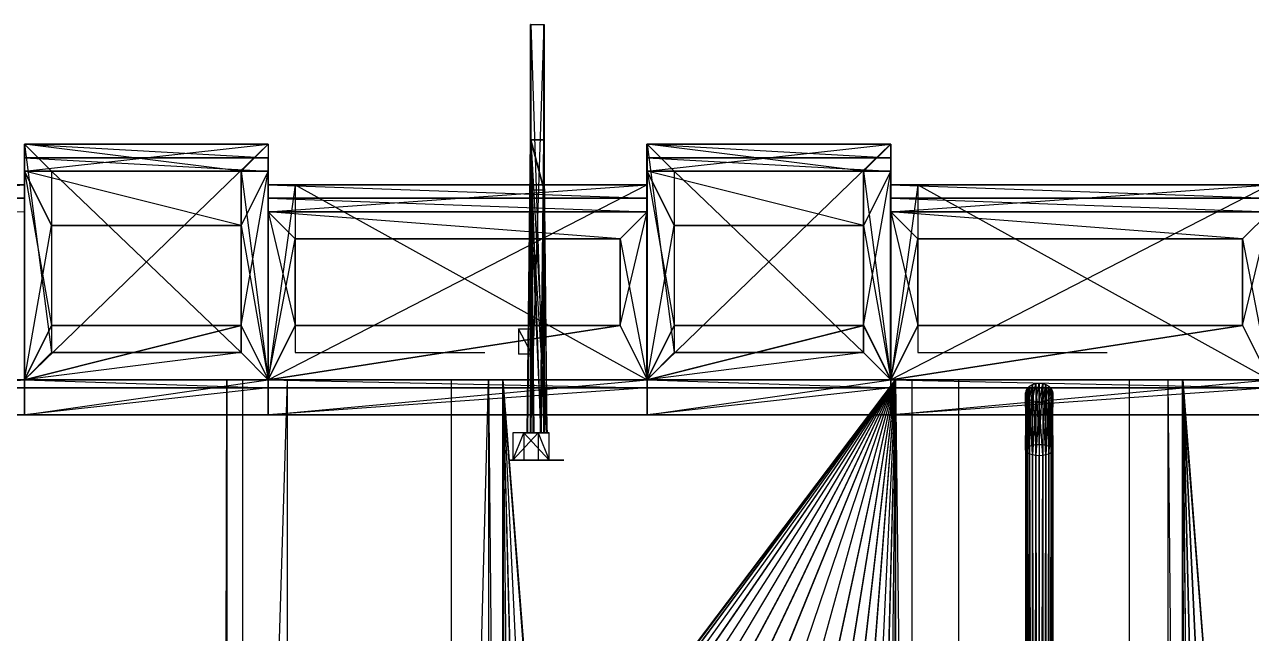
# Model space of a CAD drawing. Extents: x -41 to 47, y -35.8 to 51.3.
# Drawn here: x -25.538 to -21.007, y 45.158 to 47.407 of the extents above; entities that cross this region are included whole.
import ezdxf

# ---------------------------------------------------------------- set-up
doc = ezdxf.new("R2010")
doc.units = 0
doc.header["$MEASUREMENT"] = 0
doc.layers.add('PYDXF', color=8, linetype='CONTINUOUS')

msp = doc.modelspace()

# ---------------------------------------------------------------- linework, layer by layer
at = {"layer": 'PYDXF'}
for p, q in [((-23.6684, 47.4074), (-23.6696, 47.4074)), ((-23.6696, 45.8985), (-23.6696, 47.4074)), ((-23.6696, 45.8985), (-23.6684, 47.4074)), ((-23.6204, 47.4074), (-23.6696, 45.8985)), ((-23.6696, 47.4074), (-23.6204, 47.4074)), ((-23.6684, 47.4074), (-23.6684, 45.8985)), ((-23.6684, 47.4074), (-23.6192, 47.4074)), ((-23.6684, 47.4074), (-23.6192, 45.8985)), ((-23.6684, 47.4074), (-23.6204, 47.4074)), ((-23.6204, 45.8985), (-23.6204, 47.4074)), ((-23.6204, 47.4074), (-23.6192, 47.4074)), ((-23.6204, 47.4074), (-23.6192, 45.8985)), ((-23.6192, 47.4074), (-23.6192, 45.8985)), ((-23.6813, 45.8985), (-23.6696, 46.9818)), ((-23.6795, 45.8985), (-23.6696, 46.9818)), ((-23.6696, 46.9818), (-23.6204, 46.9818)), ((-23.6696, 46.9818), (-23.6696, 46.7956)), ((-23.6696, 46.9818), (-23.6204, 46.7956)), ((-23.6696, 46.9818), (-23.6322, 45.8985)), ((-23.6683, 46.9818), (-23.6683, 46.7956)), ((-23.6683, 46.9818), (-23.6191, 46.7956)), ((-23.6191, 46.9818), (-23.6683, 46.9818)), ((-23.6683, 46.9818), (-23.6572, 45.8985)), ((-23.6683, 46.9818), (-23.608, 45.8985)), ((-23.659, 45.8985), (-23.6683, 46.9818)), ((-23.6322, 45.8985), (-23.6204, 46.9818)), ((-23.6204, 46.7956), (-23.6204, 46.9818)), ((-23.6191, 46.9818), (-23.6191, 46.7956)), ((-23.608, 45.8985), (-23.6191, 46.9818)), ((-24.6385, 46.9654), (-25.5381, 46.9654)), ((-25.5381, 46.0954), (-24.6385, 46.9654)), ((-24.6381, 46.9654), (-25.5376, 46.9654)), ((-25.5375, 46.9654), (-25.5376, 46.9154)), ((-25.5376, 46.8654), (-25.5376, 46.9654)), ((-25.5376, 46.8654), (-24.6381, 46.9654)), ((-25.5376, 46.9654), (-25.4377, 46.1954)), ((-24.7381, 46.8654), (-25.5376, 46.9654)), ((-25.5376, 46.9654), (-24.6381, 46.9654)), ((-25.5376, 46.9654), (-25.4377, 46.8654)), ((-24.6385, 46.9654), (-25.5376, 46.9654)), ((-25.5376, 46.9154), (-25.5376, 46.9654)), ((-25.5375, 46.9654), (-24.638, 46.9654)), ((-25.5375, 46.9654), (-24.638, 46.9154)), ((-24.6381, 46.9654), (-24.7381, 46.8654)), ((-24.6385, 46.9654), (-24.6385, 46.0954)), ((-24.6385, 46.9654), (-24.6381, 46.9654)), ((-24.6385, 46.9654), (-24.6381, 46.0954)), ((-24.6381, 46.9654), (-24.6381, 46.8654)), ((-24.6381, 46.9654), (-24.6381, 46.0954)), ((-24.638, 46.9654), (-24.638, 46.9154)), ((-22.3398, 46.9654), (-23.2393, 46.9654)), ((-23.2393, 46.0954), (-23.2393, 46.9654)), ((-23.2393, 46.0954), (-22.3398, 46.9654)), ((-23.2389, 46.9654), (-23.2393, 46.0954)), ((-23.2393, 46.9654), (-23.2389, 46.9654)), ((-22.3393, 46.9654), (-23.2389, 46.9654)), ((-23.2389, 46.9654), (-23.1389, 46.1954)), ((-22.4393, 46.8654), (-23.2389, 46.9654)), ((-23.2389, 46.9654), (-22.3394, 46.9654)), ((-23.2389, 46.9654), (-23.2389, 46.0954)), ((-23.2389, 46.9654), (-23.1389, 46.8654)), ((-22.3398, 46.9654), (-23.2389, 46.9654)), ((-23.2389, 46.9654), (-23.2389, 46.8654)), ((-23.2389, 46.8654), (-22.3393, 46.9654)), ((-23.2388, 46.9154), (-23.2389, 46.9654)), ((-23.2388, 46.9654), (-23.2388, 46.9154)), ((-23.2388, 46.9654), (-22.3393, 46.9654)), ((-23.2388, 46.9654), (-22.3393, 46.9154)), ((-22.3394, 46.9654), (-22.4393, 46.8654)), ((-22.3398, 46.9654), (-22.3398, 46.0954)), ((-22.3398, 46.9654), (-22.3394, 46.9654)), ((-22.3398, 46.9654), (-22.3394, 46.0954)), ((-22.3394, 46.9654), (-22.3394, 46.0954)), ((-22.3393, 46.9654), (-22.3393, 46.9154)), ((-22.3393, 46.9654), (-22.3393, 46.8654)), ((-25.5376, 46.9154), (-24.638, 46.8654)), ((-25.5376, 46.9154), (-24.638, 46.9154)), ((-25.5376, 46.9154), (-25.5376, 46.8654)), ((-24.638, 46.9154), (-25.5375, 46.9154)), ((-24.638, 46.8654), (-24.638, 46.9154)), ((-23.2388, 46.9154), (-22.3393, 46.8654)), ((-23.2388, 46.9154), (-22.3393, 46.9154)), ((-23.2388, 46.9154), (-23.2388, 46.8654)), ((-22.3393, 46.9154), (-23.2388, 46.9154)), ((-22.3393, 46.8654), (-22.3393, 46.9154)), ((-25.5376, 46.8654), (-24.6381, 46.8654)), ((-24.6381, 46.8654), (-25.5376, 46.8654)), ((-25.4377, 46.6654), (-25.5376, 46.8654)), ((-25.5376, 46.8654), (-25.5376, 46.0954)), ((-25.5376, 46.8654), (-25.4376, 46.2954)), ((-25.5376, 46.8654), (-25.4376, 46.6654)), ((-24.738, 46.6654), (-25.5376, 46.8654)), ((-25.5376, 46.0954), (-25.5376, 46.8654)), ((-25.4377, 46.8654), (-24.7381, 46.1954)), ((-25.4377, 46.8654), (-24.7381, 46.8654)), ((-25.4377, 46.8654), (-25.4377, 46.1954)), ((-24.7381, 46.8654), (-25.4377, 46.8654)), ((-24.7381, 46.1954), (-24.7381, 46.8654)), ((-24.7381, 46.8654), (-24.7381, 46.1954)), ((-24.7381, 46.8654), (-24.6381, 46.0954)), ((-24.6381, 46.8654), (-24.738, 46.6654)), ((-24.738, 46.2954), (-24.6381, 46.8654)), ((-24.6381, 46.8654), (-24.6381, 46.0954)), ((-24.6381, 46.0954), (-24.6381, 46.8654)), ((-23.2389, 46.8654), (-22.3393, 46.8654)), ((-23.1389, 46.6654), (-23.2389, 46.8654)), ((-22.4393, 46.6654), (-23.2389, 46.8654)), ((-23.2389, 46.0954), (-23.2389, 46.8654)), ((-22.3393, 46.8654), (-23.2388, 46.8654)), ((-23.2388, 46.8654), (-23.2388, 46.0954)), ((-23.2388, 46.8654), (-23.1389, 46.2954)), ((-23.2388, 46.8654), (-23.1389, 46.6654)), ((-23.1389, 46.8654), (-22.4393, 46.1954)), ((-23.1389, 46.8654), (-22.4393, 46.8654)), ((-23.1389, 46.8654), (-23.1389, 46.1954)), ((-22.4393, 46.8654), (-23.1389, 46.8654)), ((-22.4393, 46.1954), (-22.4393, 46.8654)), ((-22.4393, 46.8654), (-22.4393, 46.1954)), ((-22.4393, 46.8654), (-22.3394, 46.0954)), ((-22.3393, 46.8654), (-22.4393, 46.6654)), ((-22.4393, 46.2954), (-22.3393, 46.8654)), ((-22.3393, 46.8654), (-22.3393, 46.0954)), ((-22.3393, 46.0954), (-22.3393, 46.8654)), ((-25.5376, 46.8154), (-26.9369, 46.8154)), ((-26.9369, 46.7154), (-25.5376, 46.8154)), ((-26.9368, 46.8154), (-25.5375, 46.8154)), ((-26.9368, 46.8154), (-25.5375, 46.7654)), ((-25.5376, 46.8154), (-25.5376, 46.7154)), ((-25.5375, 46.8154), (-25.5375, 46.7654)), ((-23.2393, 46.8154), (-24.6385, 46.8154)), ((-24.6385, 46.0954), (-24.6385, 46.8154)), ((-24.6385, 46.0954), (-23.2393, 46.8154)), ((-24.6385, 46.8154), (-24.6381, 46.8154)), ((-24.6381, 46.8154), (-24.6385, 46.0954)), ((-23.2388, 46.8154), (-24.6381, 46.8154)), ((-24.6381, 46.7154), (-24.6381, 46.8154)), ((-24.6381, 46.7154), (-23.2388, 46.8154)), ((-24.638, 46.7654), (-24.6381, 46.8154)), ((-24.5381, 46.8154), (-24.6381, 46.0954)), ((-24.6381, 46.8154), (-24.6381, 46.0954)), ((-24.5381, 46.8154), (-24.6381, 46.8154)), ((-23.2393, 46.8154), (-24.6381, 46.8154)), ((-24.638, 46.8154), (-24.638, 46.7654)), ((-24.638, 46.8154), (-23.2388, 46.8154)), ((-24.638, 46.8154), (-23.2388, 46.7654)), ((-24.5382, 46.8154), (-24.5382, 46.1954)), ((-24.5381, 46.8154), (-23.2388, 46.8154)), ((-24.5381, 46.8154), (-23.2388, 46.0954)), ((-23.2393, 46.8154), (-24.5381, 46.8154)), ((-23.2393, 46.8154), (-23.2393, 46.0954)), ((-23.2393, 46.8154), (-23.2388, 46.0954)), ((-23.2388, 46.8154), (-23.2393, 46.8154)), ((-23.2388, 46.8154), (-23.2388, 46.7154)), ((-23.2388, 46.8154), (-23.2388, 46.7654)), ((-23.2388, 46.0954), (-23.2388, 46.8154)), ((-20.9405, 46.8154), (-22.3397, 46.8154)), ((-22.3397, 46.0954), (-22.3397, 46.8154)), ((-22.3397, 46.0954), (-20.9405, 46.8154)), ((-22.3397, 46.8154), (-22.3393, 46.8154)), ((-22.3393, 46.8154), (-22.3397, 46.0954)), ((-20.9401, 46.8154), (-22.3393, 46.8154)), ((-22.3393, 46.8154), (-22.3393, 46.7654)), ((-22.3393, 46.7154), (-22.3393, 46.8154)), ((-22.3393, 46.7154), (-20.9401, 46.8154)), ((-22.2394, 46.8154), (-22.3393, 46.0954)), ((-22.3393, 46.8154), (-22.3393, 46.0954)), ((-22.2394, 46.8154), (-22.3393, 46.8154)), ((-20.9405, 46.8154), (-22.3393, 46.8154)), ((-22.3393, 46.8154), (-20.94, 46.8154)), ((-22.3393, 46.8154), (-20.94, 46.7654)), ((-22.3393, 46.7654), (-22.3393, 46.8154)), ((-22.2394, 46.8154), (-22.2394, 46.1954)), ((-22.2394, 46.8154), (-20.9401, 46.8154)), ((-22.2394, 46.8154), (-20.9401, 46.0954)), ((-20.9405, 46.8154), (-22.2394, 46.8154)), ((-26.9368, 46.7654), (-25.5376, 46.7154)), ((-26.9368, 46.7654), (-25.5375, 46.7654)), ((-25.5375, 46.7654), (-26.9368, 46.7654)), ((-25.5376, 46.7154), (-25.5376, 46.7654)), ((-24.638, 46.7654), (-23.2388, 46.7154)), ((-24.638, 46.7654), (-23.2388, 46.7654)), ((-24.638, 46.7654), (-24.638, 46.7154)), ((-23.2388, 46.7654), (-24.638, 46.7654)), ((-23.6795, 45.8985), (-23.6696, 46.7956)), ((-23.6204, 46.7956), (-23.6696, 46.7956)), ((-23.6303, 45.8985), (-23.6696, 46.7956)), ((-23.6191, 46.7956), (-23.6683, 46.7956)), ((-23.6098, 45.8985), (-23.6683, 46.7956)), ((-23.659, 45.8985), (-23.6683, 46.7956)), ((-23.6322, 45.8985), (-23.6204, 46.7956)), ((-23.6204, 46.7956), (-23.6303, 45.8985)), ((-23.6191, 46.7956), (-23.6098, 45.8985)), ((-23.608, 45.8985), (-23.6191, 46.7956)), ((-23.2388, 46.7154), (-23.2388, 46.7654)), ((-22.3393, 46.7654), (-20.94, 46.7154)), ((-22.3393, 46.7654), (-20.94, 46.7654)), ((-22.3393, 46.7654), (-22.3393, 46.7154)), ((-20.94, 46.7654), (-22.3393, 46.7654)), ((-24.6381, 46.7154), (-23.2388, 46.7154)), ((-24.5382, 46.6154), (-24.6381, 46.7154)), ((-24.6381, 46.7154), (-24.6381, 46.0954)), ((-24.6381, 46.7154), (-24.5382, 46.2954)), ((-24.6381, 46.7154), (-24.5382, 46.6154)), ((-23.3388, 46.6154), (-24.6381, 46.7154)), ((-24.6381, 46.0954), (-24.6381, 46.7154)), ((-23.2388, 46.7154), (-24.638, 46.7154)), ((-23.2389, 46.7154), (-23.3388, 46.6154)), ((-23.3388, 46.2954), (-23.2389, 46.7154)), ((-23.2389, 46.7154), (-23.2389, 46.0954)), ((-23.2389, 46.0954), (-23.2389, 46.7154)), ((-20.9401, 46.7154), (-22.3394, 46.7154)), ((-22.2394, 46.6154), (-22.3394, 46.7154)), ((-21.04, 46.6154), (-22.3394, 46.7154)), ((-22.3394, 46.0954), (-22.3394, 46.7154)), ((-22.3393, 46.7154), (-20.9401, 46.7154)), ((-22.3393, 46.7154), (-22.3393, 46.0954)), ((-22.3393, 46.7154), (-22.2394, 46.2954)), ((-22.3393, 46.7154), (-22.2394, 46.6154)), ((-20.9401, 46.7154), (-21.04, 46.6154)), ((-21.04, 46.2954), (-20.9401, 46.7154)), ((-25.5376, 46.0954), (-25.4377, 46.6654)), ((-24.738, 46.6654), (-25.4377, 46.6654)), ((-25.4377, 46.6654), (-24.738, 46.6654)), ((-25.4376, 46.6654), (-25.4376, 46.2954)), ((-24.738, 46.6654), (-24.738, 46.2954)), ((-24.738, 46.2954), (-24.738, 46.6654)), ((-24.738, 46.6654), (-24.6381, 46.0954)), ((-23.2389, 46.0954), (-23.1389, 46.6654)), ((-23.1389, 46.6654), (-23.1389, 46.2954)), ((-22.4393, 46.6654), (-23.1389, 46.6654)), ((-23.1389, 46.6654), (-22.4393, 46.6654)), ((-22.4393, 46.6654), (-22.4393, 46.2954)), ((-22.4393, 46.2954), (-22.4393, 46.6654)), ((-22.4393, 46.6654), (-22.3393, 46.0954)), ((-24.6381, 46.0954), (-24.5382, 46.6154)), ((-24.5382, 46.2954), (-24.5382, 46.6154)), ((-24.5382, 46.6154), (-23.3388, 46.6154)), ((-24.5382, 46.6154), (-24.5382, 46.2954)), ((-23.3388, 46.6154), (-24.5382, 46.6154)), ((-23.3388, 46.6154), (-23.3388, 46.2954)), ((-23.3388, 46.2954), (-23.3388, 46.6154)), ((-23.3388, 46.6154), (-23.2389, 46.0954)), ((-22.3394, 46.0954), (-22.2394, 46.6154)), ((-22.2394, 46.2954), (-22.2394, 46.6154)), ((-22.2394, 46.6154), (-21.04, 46.6154)), ((-22.2394, 46.6154), (-22.2394, 46.2954)), ((-21.04, 46.6154), (-22.2394, 46.6154)), ((-21.04, 46.6154), (-21.04, 46.2954)), ((-21.04, 46.2954), (-21.04, 46.6154)), ((-21.04, 46.6154), (-20.9401, 46.0954)), ((-25.5376, 46.0954), (-24.738, 46.2954)), ((-24.738, 46.2954), (-25.5376, 46.0954)), ((-25.4376, 46.2954), (-25.5376, 46.0954)), ((-25.5376, 46.0954), (-25.4377, 46.2954)), ((-25.4377, 46.2954), (-24.738, 46.2954)), ((-24.738, 46.2954), (-25.4376, 46.2954)), ((-24.738, 46.2954), (-24.6381, 46.0954)), ((-24.6381, 46.0954), (-24.5382, 46.2954)), ((-24.6381, 46.0954), (-23.3388, 46.2954)), ((-23.3388, 46.2954), (-24.6381, 46.0954)), ((-24.5382, 46.2954), (-24.6381, 46.0954)), ((-23.3388, 46.2954), (-24.5382, 46.2954)), ((-24.5382, 46.2954), (-23.3388, 46.2954)), ((-23.7136, 46.2839), (-23.7136, 46.19)), ((-23.7136, 46.2839), (-23.6644, 46.2839)), ((-23.6644, 46.19), (-23.7136, 46.2839)), ((-23.6644, 46.19), (-23.6644, 46.2839)), ((-23.3388, 46.2954), (-23.2389, 46.0954)), ((-22.4393, 46.2954), (-23.2389, 46.0954)), ((-23.2389, 46.0954), (-23.1389, 46.2954)), ((-23.2388, 46.0954), (-22.4392, 46.2954)), ((-23.1389, 46.2954), (-23.2388, 46.0954)), ((-22.4392, 46.2954), (-23.1389, 46.2954)), ((-23.1389, 46.2954), (-22.4393, 46.2954)), ((-22.3393, 46.0954), (-22.4393, 46.2954)), ((-22.4392, 46.2954), (-22.3393, 46.0954)), ((-22.3394, 46.0954), (-22.2394, 46.2954)), ((-21.04, 46.2954), (-22.3394, 46.0954)), ((-22.3393, 46.0954), (-21.04, 46.2954)), ((-22.2394, 46.2954), (-22.3393, 46.0954)), ((-21.04, 46.2954), (-22.2394, 46.2954)), ((-22.2394, 46.2954), (-21.04, 46.2954)), ((-21.04, 46.2954), (-20.9401, 46.0954)), ((-25.4377, 46.1954), (-25.5376, 46.0954)), ((-24.7381, 46.1954), (-25.5376, 46.0954)), ((-24.7381, 46.1954), (-25.4377, 46.1954)), ((-25.4377, 46.1954), (-24.7381, 46.1954)), ((-24.6381, 46.0954), (-24.7381, 46.1954)), ((-24.5382, 46.1954), (-23.8385, 46.1954)), ((-23.6644, 46.19), (-23.7136, 46.19)), ((-23.1389, 46.1954), (-23.2389, 46.0954)), ((-22.4393, 46.1954), (-23.2389, 46.0954)), ((-22.4393, 46.1954), (-23.1389, 46.1954)), ((-23.1389, 46.1954), (-22.4393, 46.1954)), ((-22.3394, 46.0954), (-22.4393, 46.1954)), ((-22.2394, 46.1954), (-21.5398, 46.1954)), ((-25.5375, 46.0954), (-26.9369, 46.0954)), ((-26.9369, 45.9654), (-25.5376, 46.0954)), ((-26.9368, 46.0954), (-25.5375, 46.0654)), ((-26.9368, 46.0954), (-25.5375, 46.0954)), ((-26.2419, 46.0954), (-24.7919, 46.0954)), ((-26.2413, 46.0954), (-24.7913, 46.0954)), ((-26.2413, 46.0954), (-24.7919, 46.0954)), ((-25.5381, 46.0954), (-24.6385, 46.0954)), ((-25.5381, 46.0954), (-24.6381, 46.0954)), ((-25.5376, 46.0954), (-25.5375, 46.0654)), ((-25.5376, 46.0954), (-25.5376, 45.9654)), ((-24.6381, 46.0954), (-25.5376, 46.0954)), ((-25.5376, 46.0954), (-24.6381, 46.0954)), ((-25.5376, 45.9654), (-24.6381, 46.0954)), ((-25.5376, 45.9654), (-25.5376, 46.0954)), ((-25.5375, 46.0654), (-25.5375, 46.0954)), ((-25.5375, 46.0954), (-24.638, 46.0654)), ((-24.7919, 46.0954), (-24.7966, 44.0171)), ((-24.7913, 46.0954), (-24.7959, 44.0171)), ((-24.7919, 46.0954), (-24.7919, 43.9254)), ((-24.7919, 46.0954), (-24.7913, 46.0954)), ((-24.7919, 46.0954), (-24.7913, 43.9254)), ((-24.7913, 46.0954), (-24.7913, 43.9254)), ((-23.7712, 46.0954), (-24.7912, 46.0954)), ((-24.7912, 46.0954), (-24.7325, 46.0954)), ((-24.7912, 46.0954), (-24.7912, 40.7954)), ((-24.7912, 40.7954), (-24.7912, 46.0954)), ((-23.7712, 46.0954), (-24.7325, 46.0954)), ((-24.5677, 46.0954), (-24.7325, 40.7954)), ((-24.7325, 46.0954), (-24.7325, 40.7954)), ((-24.5677, 46.0954), (-24.7325, 46.0954)), ((-24.6385, 46.0954), (-23.2393, 46.0954)), ((-24.6385, 46.0954), (-24.6381, 46.0954)), ((-24.6385, 46.0954), (-23.2388, 46.0954)), ((-24.6381, 46.0954), (-24.6385, 46.0954)), ((-23.2389, 46.0954), (-24.6381, 46.0954)), ((-24.6381, 46.0954), (-24.638, 46.0654)), ((-24.6381, 46.0954), (-24.6381, 45.9654)), ((-23.2388, 46.0954), (-24.6381, 46.0954)), ((-24.6381, 46.0954), (-23.2388, 46.0954)), ((-24.6381, 45.9654), (-23.2388, 46.0954)), ((-24.6381, 45.9654), (-24.6381, 46.0954)), ((-24.638, 46.0654), (-24.638, 46.0954)), ((-24.638, 46.0954), (-23.2388, 46.0654)), ((-23.7712, 46.0954), (-24.5677, 46.0954)), ((-24.5677, 46.0954), (-24.5677, 40.7954)), ((-24.5677, 46.0954), (-23.9616, 46.0954)), ((-23.9616, 40.7954), (-23.9616, 46.0954)), ((-23.9616, 40.7954), (-23.8245, 46.0954)), ((-23.8245, 46.0954), (-23.9616, 46.0954)), ((-23.7712, 46.0954), (-23.9616, 46.0954)), ((-23.8245, 46.0954), (-23.8245, 40.7954)), ((-23.7712, 46.0954), (-23.8245, 46.0954)), ((-23.8245, 46.0954), (-23.7712, 40.7954)), ((-23.8245, 46.0954), (-23.7712, 46.0954)), ((-23.7719, 43.9254), (-23.7719, 46.0954)), ((-23.7719, 46.0954), (-22.3219, 46.0954)), ((-23.7719, 46.0954), (-23.7673, 44.0171)), ((-23.7719, 46.0954), (-23.7713, 46.0954)), ((-23.7713, 46.0954), (-23.7719, 43.9254)), ((-23.7719, 46.0954), (-23.6854, 44.2785)), ((-23.7719, 46.0954), (-23.7512, 44.1074)), ((-23.7719, 46.0954), (-23.7237, 44.1951)), ((-23.6369, 44.3564), (-23.7719, 46.0954)), ((-23.7713, 46.0954), (-23.7713, 43.9254)), ((-23.7667, 44.0171), (-23.7713, 46.0954)), ((-23.7713, 46.0954), (-23.7231, 44.1951)), ((-23.7713, 46.0954), (-23.7505, 44.1074)), ((-23.7713, 46.0954), (-23.6362, 44.3564)), ((-23.7713, 46.0954), (-23.6848, 44.2785)), ((-23.7713, 46.0954), (-22.3213, 46.0954)), ((-23.7713, 46.0954), (-22.3219, 46.0954)), ((-23.7712, 46.0954), (-23.7712, 40.7954)), ((-23.7712, 40.7954), (-23.7712, 46.0954)), ((-22.3219, 46.0954), (-23.6369, 44.3564)), ((-23.6362, 44.3564), (-22.3213, 46.0954)), ((-22.3219, 46.0954), (-23.5789, 44.4276)), ((-22.3213, 46.0954), (-23.5782, 44.4276)), ((-22.3219, 46.0954), (-23.5123, 44.4909)), ((-22.3213, 46.0954), (-23.5117, 44.4909)), ((-22.3219, 46.0954), (-23.4383, 44.5452)), ((-22.3213, 46.0954), (-23.4377, 44.5452)), ((-22.3219, 46.0954), (-23.3581, 44.5898)), ((-22.3213, 46.0954), (-23.3574, 44.5898)), ((-22.3219, 46.0954), (-23.2728, 44.6239)), ((-22.3213, 46.0954), (-23.2722, 44.6239)), ((-23.2393, 46.0954), (-22.3398, 46.0954)), ((-23.2393, 46.0954), (-23.2389, 46.0954)), ((-23.2393, 46.0954), (-22.3394, 46.0954)), ((-23.2388, 46.0954), (-23.2393, 46.0954)), ((-22.3394, 46.0954), (-23.2389, 46.0954)), ((-23.2388, 46.0654), (-23.2388, 46.0954)), ((-23.2388, 46.0954), (-23.2388, 46.0654)), ((-23.2388, 46.0954), (-23.2388, 45.9654)), ((-22.3392, 46.0954), (-23.2388, 46.0954)), ((-23.2388, 46.0954), (-22.3393, 46.0954)), ((-23.2388, 46.0954), (-22.3392, 46.0654)), ((-23.2388, 45.9654), (-22.3393, 46.0954)), ((-23.2388, 45.9654), (-23.2388, 46.0954)), ((-22.3219, 46.0954), (-23.1839, 44.6469)), ((-22.3213, 46.0954), (-23.1833, 44.6469)), ((-22.3219, 46.0954), (-23.0929, 44.6585)), ((-22.3213, 46.0954), (-23.0922, 44.6585)), ((-22.3219, 46.0954), (-23.001, 44.6585)), ((-22.3213, 46.0954), (-23.0004, 44.6585)), ((-22.3219, 46.0954), (-22.91, 44.6469)), ((-22.3213, 46.0954), (-22.9093, 44.6469)), ((-22.3219, 46.0954), (-22.8211, 44.6239)), ((-22.3213, 46.0954), (-22.8204, 44.6239)), ((-22.3219, 46.0954), (-22.7358, 44.5898)), ((-22.3213, 46.0954), (-22.7352, 44.5898)), ((-22.3219, 46.0954), (-22.6555, 44.5452)), ((-22.3213, 46.0954), (-22.6549, 44.5452)), ((-22.3219, 46.0954), (-22.5816, 44.4909)), ((-22.3213, 46.0954), (-22.5809, 44.4909)), ((-22.3219, 46.0954), (-22.515, 44.4276)), ((-22.3213, 46.0954), (-22.5144, 44.4276)), ((-22.3219, 46.0954), (-22.457, 44.3564)), ((-22.3213, 46.0954), (-22.4564, 44.3564)), ((-22.3219, 46.0954), (-22.4085, 44.2785)), ((-22.3213, 46.0954), (-22.4078, 44.2785)), ((-22.3219, 46.0954), (-22.3702, 44.1951)), ((-22.3213, 46.0954), (-22.3695, 44.1951)), ((-22.3219, 46.0954), (-22.3427, 44.1074)), ((-22.3213, 46.0954), (-22.3421, 44.1074)), ((-22.3394, 46.0954), (-22.3398, 46.0954)), ((-22.3397, 46.0954), (-22.3393, 46.0954)), ((-22.3397, 46.0954), (-20.9401, 46.0954)), ((-22.3397, 46.0954), (-20.9405, 46.0954)), ((-20.9401, 46.0954), (-22.3394, 46.0954)), ((-22.3394, 46.0954), (-20.9401, 46.0954)), ((-22.3393, 46.0954), (-22.3392, 46.0654)), ((-22.3393, 46.0954), (-22.3393, 45.9654)), ((-20.94, 46.0954), (-22.3393, 46.0954)), ((-22.3393, 45.9654), (-20.9401, 46.0954)), ((-22.3393, 45.9654), (-22.3393, 46.0954)), ((-22.3392, 46.0654), (-22.3392, 46.0954)), ((-22.3392, 46.0954), (-20.94, 46.0654)), ((-22.3392, 46.0954), (-20.94, 46.0954)), ((-22.3219, 46.0954), (-22.3266, 44.0171)), ((-22.3213, 46.0954), (-22.3259, 44.0171)), ((-22.3219, 46.0954), (-22.3219, 43.9254)), ((-22.3219, 46.0954), (-22.3213, 46.0954)), ((-22.3219, 46.0954), (-22.3213, 43.9254)), ((-22.3213, 46.0954), (-22.3213, 43.9254)), ((-21.2612, 46.0954), (-22.3212, 46.0954)), ((-22.3212, 46.0954), (-22.3212, 40.7954)), ((-22.2602, 46.0954), (-22.3212, 46.0954)), ((-22.3212, 46.0954), (-22.2602, 40.7954)), ((-22.0889, 46.0954), (-22.2602, 46.0954)), ((-22.2602, 40.7954), (-22.2602, 46.0954)), ((-21.2612, 46.0954), (-22.2602, 46.0954)), ((-22.0889, 46.0954), (-22.0889, 40.7954)), ((-22.0889, 46.0954), (-21.459, 46.0954)), ((-21.2612, 46.0954), (-22.0889, 46.0954)), ((-21.8265, 46.0718), (-21.8162, 46.0774)), ((-21.8265, 46.0218), (-21.8162, 46.0774)), ((-21.8265, 45.85), (-21.8162, 46.0774)), ((-21.8162, 46.0774), (-21.8041, 46.081)), ((-21.8162, 46.0162), (-21.8041, 46.081)), ((-21.8162, 46.0774), (-21.8162, 46.0162)), ((-21.8162, 46.0774), (-21.8041, 45.8554)), ((-21.8162, 46.0774), (-21.8162, 45.8533)), ((-21.8041, 46.081), (-21.7912, 46.0822)), ((-21.8041, 46.0127), (-21.7912, 46.0822)), ((-21.8041, 46.081), (-21.8041, 46.0127)), ((-21.8041, 46.081), (-21.8041, 45.8554)), ((-21.8041, 46.081), (-21.7912, 45.8561)), ((-21.7912, 46.0822), (-21.7782, 46.081)), ((-21.7912, 46.0822), (-21.7912, 46.0115)), ((-21.7912, 45.8561), (-21.7912, 46.0822)), ((-21.7912, 46.0115), (-21.7782, 46.081)), ((-21.7912, 45.8561), (-21.7782, 46.081)), ((-21.7782, 46.081), (-21.7662, 46.0774)), ((-21.7782, 46.081), (-21.7782, 46.0127)), ((-21.7782, 46.081), (-21.7782, 45.8554)), ((-21.7782, 46.0127), (-21.7662, 46.0774)), ((-21.7782, 45.8554), (-21.7662, 46.0774)), ((-21.7662, 46.0774), (-21.7558, 46.0718)), ((-21.7662, 46.0774), (-21.7662, 46.0162)), ((-21.7662, 46.0774), (-21.7662, 45.8533)), ((-21.7662, 46.0774), (-21.7558, 45.85)), ((-21.3165, 46.0954), (-21.459, 46.0954)), ((-21.459, 46.0954), (-21.459, 40.7954)), ((-21.2612, 46.0954), (-21.459, 46.0954)), ((-21.3165, 46.0954), (-21.2612, 46.0954)), ((-21.3165, 46.0954), (-21.2612, 40.7954)), ((-21.2612, 46.0954), (-21.3165, 46.0954)), ((-21.3165, 46.0954), (-21.3165, 40.7954)), ((-21.2619, 43.9254), (-21.2619, 46.0954)), ((-21.2619, 46.0954), (-19.8119, 46.0954)), ((-21.2619, 46.0954), (-21.2573, 44.0171)), ((-21.2619, 46.0954), (-21.2613, 46.0954)), ((-21.2613, 46.0954), (-21.2619, 43.9254)), ((-21.2619, 46.0954), (-21.1754, 44.2785)), ((-21.2619, 46.0954), (-21.2412, 44.1074)), ((-21.2619, 46.0954), (-21.2137, 44.1951)), ((-21.1269, 44.3564), (-21.2619, 46.0954)), ((-21.2613, 46.0954), (-21.2613, 43.9254)), ((-21.2567, 44.0171), (-21.2613, 46.0954)), ((-21.2613, 46.0954), (-21.2131, 44.1951)), ((-21.2613, 46.0954), (-21.2405, 44.1074)), ((-21.2613, 46.0954), (-21.1262, 44.3564)), ((-21.2613, 46.0954), (-21.1747, 44.2785)), ((-21.2613, 46.0954), (-19.8113, 46.0954)), ((-21.2613, 46.0954), (-19.8119, 46.0954)), ((-21.2612, 40.7954), (-21.2612, 46.0954)), ((-21.2612, 46.0954), (-21.2612, 40.7954)), ((-26.9368, 46.0654), (-25.5376, 46.0654)), ((-25.5376, 46.0654), (-26.9368, 45.9654)), ((-25.5375, 46.0654), (-26.9368, 46.0654)), ((-25.5376, 45.9654), (-25.5376, 46.0654)), ((-25.5376, 46.0654), (-24.6381, 46.0654)), ((-24.6381, 46.0654), (-25.5376, 45.9654)), ((-25.5376, 46.0654), (-25.5376, 45.9654)), ((-24.638, 46.0654), (-25.5375, 46.0654)), ((-24.6381, 45.9654), (-24.6381, 46.0654)), ((-24.6381, 46.0654), (-23.2388, 46.0654)), ((-23.2388, 46.0654), (-24.6381, 45.9654)), ((-24.6381, 46.0654), (-24.6381, 45.9654)), ((-23.2388, 46.0654), (-24.638, 46.0654)), ((-23.2388, 45.9654), (-23.2388, 46.0654)), ((-23.2388, 46.0654), (-22.3393, 46.0654)), ((-22.3393, 46.0654), (-23.2388, 45.9654)), ((-23.2388, 46.0654), (-23.2388, 45.9654)), ((-22.3392, 46.0654), (-23.2388, 46.0654)), ((-22.3393, 45.9654), (-22.3393, 46.0654)), ((-22.3393, 46.0654), (-20.94, 46.0654)), ((-20.94, 46.0654), (-22.3393, 45.9654)), ((-22.3393, 46.0654), (-22.3393, 45.9654)), ((-20.94, 46.0654), (-22.3392, 46.0654)), ((-21.8395, 46.056), (-21.8412, 46.0468)), ((-21.8412, 45.8354), (-21.8395, 46.056)), ((-21.8395, 46.0377), (-21.8412, 46.0468)), ((-21.8395, 45.83), (-21.8412, 46.0468)), ((-21.8412, 46.0468), (-21.8412, 45.8354)), ((-21.8395, 46.056), (-21.8345, 46.0645)), ((-21.8395, 46.0377), (-21.8345, 46.0645)), ((-21.8395, 45.8407), (-21.8345, 46.0645)), ((-21.8395, 46.056), (-21.8395, 46.0377)), ((-21.8395, 46.056), (-21.8395, 45.8407)), ((-21.8395, 46.0377), (-21.8345, 46.0292)), ((-21.8395, 46.0377), (-21.8395, 45.83)), ((-21.8345, 45.825), (-21.8395, 46.0377)), ((-21.8345, 46.0292), (-21.8265, 46.0718)), ((-21.8345, 46.0645), (-21.8265, 46.0718)), ((-21.8345, 45.8457), (-21.8265, 46.0718)), ((-21.8345, 46.0645), (-21.8345, 46.0292)), ((-21.8345, 46.0645), (-21.8345, 45.8457)), ((-21.8345, 46.0292), (-21.8265, 46.0218)), ((-21.8345, 46.0292), (-21.8345, 45.825)), ((-21.8265, 45.8207), (-21.8345, 46.0292)), ((-21.8265, 46.0718), (-21.8265, 46.0218)), ((-21.8265, 46.0718), (-21.8265, 45.85)), ((-21.7662, 46.0162), (-21.7558, 46.0718)), ((-21.7558, 46.0718), (-21.7558, 46.0218)), ((-21.7558, 46.0718), (-21.7479, 46.0645)), ((-21.7479, 45.8457), (-21.7558, 46.0718)), ((-21.7558, 45.85), (-21.7558, 46.0718)), ((-21.7558, 46.0218), (-21.7479, 46.0645)), ((-21.7558, 46.0218), (-21.7479, 46.0292)), ((-21.7479, 46.0292), (-21.7558, 45.8207)), ((-21.7479, 46.0645), (-21.7429, 46.056)), ((-21.7479, 46.0645), (-21.7479, 46.0292)), ((-21.7479, 46.0645), (-21.7479, 45.8457)), ((-21.7429, 45.8407), (-21.7479, 46.0645)), ((-21.7479, 46.0292), (-21.7429, 46.056)), ((-21.7479, 46.0292), (-21.7429, 46.0377)), ((-21.7429, 46.0377), (-21.7479, 45.825)), ((-21.7479, 46.0292), (-21.7479, 45.825)), ((-21.7429, 46.056), (-21.7429, 46.0377)), ((-21.7429, 46.056), (-21.7412, 46.0468)), ((-21.7429, 46.056), (-21.7412, 45.8354)), ((-21.7429, 45.8407), (-21.7429, 46.056)), ((-21.7429, 46.0377), (-21.7412, 46.0468)), ((-21.7412, 46.0468), (-21.7429, 45.83)), ((-21.7429, 45.83), (-21.7429, 46.0377)), ((-21.7412, 45.8354), (-21.7412, 46.0468)), ((-21.8265, 46.0218), (-21.8162, 46.0162)), ((-21.8265, 46.0218), (-21.8265, 45.8207)), ((-21.8162, 45.8174), (-21.8265, 46.0218)), ((-21.8162, 46.0162), (-21.8041, 46.0127)), ((-21.8162, 45.8174), (-21.8162, 46.0162)), ((-21.8041, 46.0127), (-21.8162, 45.8174)), ((-21.8041, 46.0127), (-21.7912, 46.0115)), ((-21.8041, 45.8154), (-21.8041, 46.0127)), ((-21.7912, 46.0115), (-21.8041, 45.8154)), ((-21.7912, 46.0115), (-21.7782, 46.0127)), ((-21.7782, 45.8154), (-21.7912, 46.0115)), ((-21.7912, 46.0115), (-21.7912, 45.8147)), ((-21.7912, 45.9854), (-21.7912, 45.8354)), ((-21.7782, 46.0127), (-21.7662, 46.0162)), ((-21.7662, 45.8174), (-21.7782, 46.0127)), ((-21.7782, 46.0127), (-21.7782, 45.8154)), ((-21.7662, 46.0162), (-21.7558, 46.0218)), ((-21.7558, 46.0218), (-21.7662, 45.8174)), ((-21.7662, 45.8174), (-21.7662, 46.0162)), ((-21.7558, 45.8207), (-21.7558, 46.0218)), ((-25.5376, 45.9654), (-26.9369, 45.9654)), ((-26.9368, 45.9654), (-25.5376, 45.9654)), ((-24.6381, 45.9654), (-25.5376, 45.9654)), ((-25.5376, 45.9654), (-24.6381, 45.9654)), ((-23.2388, 45.9654), (-24.6381, 45.9654)), ((-24.6381, 45.9654), (-23.2388, 45.9654)), ((-22.3393, 45.9654), (-23.2388, 45.9654)), ((-23.2388, 45.9654), (-22.3393, 45.9654)), ((-20.9401, 45.9654), (-22.3393, 45.9654)), ((-22.3393, 45.9654), (-20.94, 45.9654)), ((-23.6936, 45.8985), (-23.7352, 45.8985)), ((-23.6417, 45.8985), (-23.7352, 45.7985)), ((-23.7352, 45.8985), (-23.7352, 45.7985)), ((-23.6417, 45.8985), (-23.7352, 45.8985)), ((-23.7352, 45.7985), (-23.6936, 45.8985)), ((-23.6001, 45.8985), (-23.6936, 45.8985)), ((-23.6936, 45.8985), (-23.6417, 45.8985)), ((-23.6936, 45.8985), (-23.6001, 45.7985)), ((-23.6936, 45.8985), (-23.6936, 45.7985)), ((-23.6795, 45.8985), (-23.6813, 45.8985)), ((-23.6813, 45.8985), (-23.6322, 45.8985)), ((-23.6322, 45.8985), (-23.6795, 45.8985)), ((-23.6795, 45.8985), (-23.6303, 45.8985)), ((-23.6696, 45.8985), (-23.6684, 45.8985)), ((-23.6696, 45.8985), (-23.6204, 45.8985)), ((-23.6696, 45.8985), (-23.6192, 45.8985)), ((-23.6192, 45.8985), (-23.6684, 45.8985)), ((-23.659, 45.8985), (-23.6098, 45.8985)), ((-23.659, 45.8985), (-23.6572, 45.8985)), ((-23.608, 45.8985), (-23.659, 45.8985)), ((-23.6572, 45.8985), (-23.608, 45.8985)), ((-23.6417, 45.8985), (-23.6417, 45.7985)), ((-23.6417, 45.8985), (-23.6001, 45.8985)), ((-23.6417, 45.8985), (-23.6001, 45.7985)), ((-23.6322, 45.8985), (-23.6303, 45.8985)), ((-23.6192, 45.8985), (-23.6204, 45.8985)), ((-23.6098, 45.8985), (-23.608, 45.8985)), ((-23.6001, 45.7985), (-23.6001, 45.8985)), ((-21.8345, 45.8457), (-21.8265, 45.85)), ((-21.8265, 45.85), (-21.8162, 45.8533)), ((-21.8265, 40.21), (-21.8265, 45.85)), ((-21.8265, 45.85), (-21.8162, 40.2133)), ((-21.8162, 45.8533), (-21.8041, 45.8554)), ((-21.8162, 45.8533), (-21.8162, 40.2133)), ((-21.8162, 45.8533), (-21.8041, 40.2154)), ((-21.8041, 45.8554), (-21.7912, 45.8561)), ((-21.8041, 45.8554), (-21.7912, 40.2161)), ((-21.8041, 40.2154), (-21.8041, 45.8554)), ((-21.7912, 45.8561), (-21.7782, 45.8554)), ((-21.7912, 45.8561), (-21.7912, 40.2161)), ((-21.7912, 40.2161), (-21.7782, 45.8554)), ((-21.7782, 45.8554), (-21.7662, 45.8533)), ((-21.7782, 45.8554), (-21.7782, 40.2154)), ((-21.7782, 40.2154), (-21.7662, 45.8533)), ((-21.7662, 45.8533), (-21.7558, 45.85)), ((-21.7662, 45.8533), (-21.7662, 40.2133)), ((-21.7662, 40.2133), (-21.7558, 45.85)), ((-21.7479, 45.8457), (-21.7558, 45.85)), ((-21.7479, 40.2057), (-21.7558, 45.85)), ((-21.7558, 45.85), (-21.7558, 40.21)), ((-21.8412, 45.8354), (-21.8395, 45.8407)), ((-21.8412, 45.8354), (-21.8395, 40.2007)), ((-21.8412, 45.8354), (-21.8412, 40.1954)), ((-21.8395, 45.83), (-21.8412, 45.8354)), ((-21.8395, 45.83), (-21.8412, 40.1954)), ((-21.8395, 45.8407), (-21.8345, 45.8457)), ((-21.8395, 45.8407), (-21.8395, 40.2007)), ((-21.8395, 45.8407), (-21.8345, 40.2057)), ((-21.8395, 45.83), (-21.8395, 40.19)), ((-21.8345, 45.825), (-21.8395, 45.83)), ((-21.8345, 45.825), (-21.8395, 40.19)), ((-21.8345, 45.8457), (-21.8345, 40.2057)), ((-21.8345, 45.8457), (-21.8265, 40.21)), ((-21.8265, 45.8207), (-21.8345, 45.825)), ((-21.8345, 45.825), (-21.8345, 40.185)), ((-21.8265, 45.8207), (-21.8345, 40.185)), ((-21.8162, 45.8174), (-21.8265, 45.8207)), ((-21.8265, 45.8207), (-21.8265, 40.1807)), ((-21.8162, 45.8174), (-21.8265, 40.1807)), ((-21.8041, 45.8154), (-21.8162, 45.8174)), ((-21.8162, 40.1774), (-21.8162, 45.8174)), ((-21.8041, 45.8154), (-21.8162, 40.1774)), ((-21.7912, 45.8147), (-21.8041, 45.8154)), ((-21.8041, 40.1754), (-21.8041, 45.8154)), ((-21.7912, 45.8147), (-21.8041, 40.1754)), ((-21.7912, 45.8354), (-21.7912, 40.1954)), ((-21.7782, 45.8154), (-21.7912, 45.8147)), ((-21.7912, 45.8147), (-21.7912, 40.1747)), ((-21.7782, 40.1754), (-21.7912, 45.8147)), ((-21.7662, 45.8174), (-21.7782, 45.8154)), ((-21.7782, 45.8154), (-21.7782, 40.1754)), ((-21.7662, 40.1774), (-21.7782, 45.8154)), ((-21.7558, 45.8207), (-21.7662, 45.8174)), ((-21.7662, 45.8174), (-21.7662, 40.1774)), ((-21.7558, 40.1807), (-21.7662, 45.8174)), ((-21.7479, 45.825), (-21.7558, 40.1807)), ((-21.7479, 45.825), (-21.7558, 45.8207)), ((-21.7558, 40.1807), (-21.7558, 45.8207)), ((-21.7429, 45.8407), (-21.7479, 45.8457)), ((-21.7479, 45.8457), (-21.7429, 40.2007)), ((-21.7479, 45.8457), (-21.7479, 40.2057)), ((-21.7429, 45.83), (-21.7479, 40.185)), ((-21.7429, 45.83), (-21.7479, 45.825)), ((-21.7479, 45.825), (-21.7479, 40.185)), ((-21.7429, 45.8407), (-21.7429, 40.2007)), ((-21.7429, 45.8407), (-21.7412, 45.8354)), ((-21.7429, 45.8407), (-21.7412, 40.1954)), ((-21.7412, 45.8354), (-21.7429, 40.19)), ((-21.7412, 45.8354), (-21.7429, 45.83)), ((-21.7429, 45.83), (-21.7429, 40.19)), ((-21.7412, 45.8354), (-21.7412, 40.1954)), ((-23.7453, 45.7985), (-23.7437, 45.7985)), ((-23.7453, 45.7985), (-23.5485, 45.7985)), ((-23.7437, 45.7985), (-23.5469, 45.7985)), ((-23.5485, 45.7985), (-23.7437, 45.7985)), ((-23.7352, 45.7985), (-23.6417, 45.7985)), ((-23.7352, 45.7985), (-23.6936, 45.7985)), ((-23.6001, 45.7985), (-23.6936, 45.7985)), ((-23.6417, 45.7985), (-23.6936, 45.7985)), ((-23.6001, 45.7985), (-23.6417, 45.7985)), ((-23.5469, 45.7985), (-23.5485, 45.7985))]:
    msp.add_line(p, q, dxfattribs=at)

doc.saveas('drawing.dxf')
